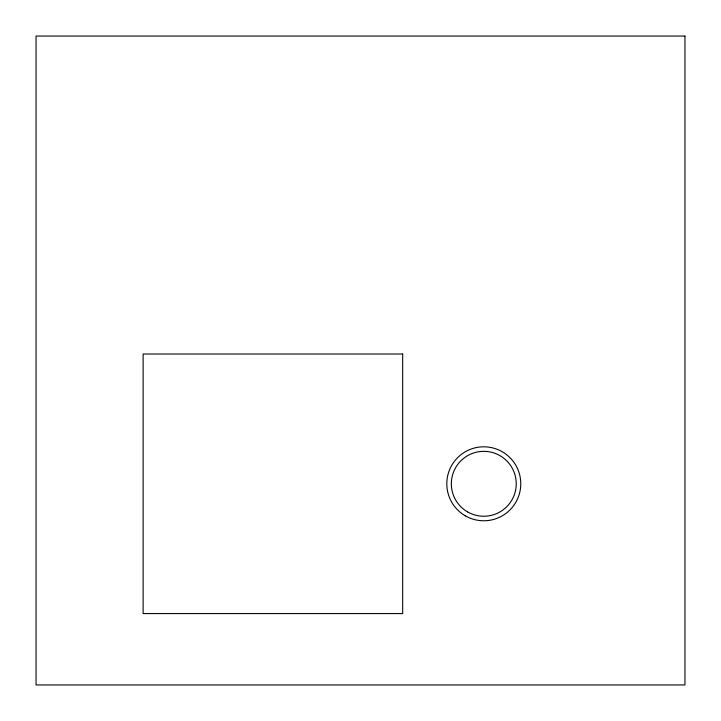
<?xml version="1.0" encoding="UTF-8"?>
<svg xmlns="http://www.w3.org/2000/svg" width="721" height="721" viewBox="0 0 721 721"><rect width="100%" height="100%" fill="white"/><g stroke="black" fill="none" stroke-linecap="round" stroke-linejoin="round"><path stroke-width="1.08" d="M684.95 36.05L36.05 36.05L36.05 684.95L684.95 684.95L684.95 36.05M402.678 354.011L143.119 354.011L143.119 613.571L402.678 613.571L402.678 354.011M465.297 515.821A36.987 36.987 0 0 0 520.778 483.791A36.987 36.987 0 0 0 465.297 451.761A36.987 36.987 0 0 0 465.297 515.821M467.568 511.892A32.445 32.445 0 0 0 516.236 483.791A32.445 32.445 0 0 0 467.568 455.69A32.445 32.445 0 0 0 467.568 511.892"/></g></svg>
